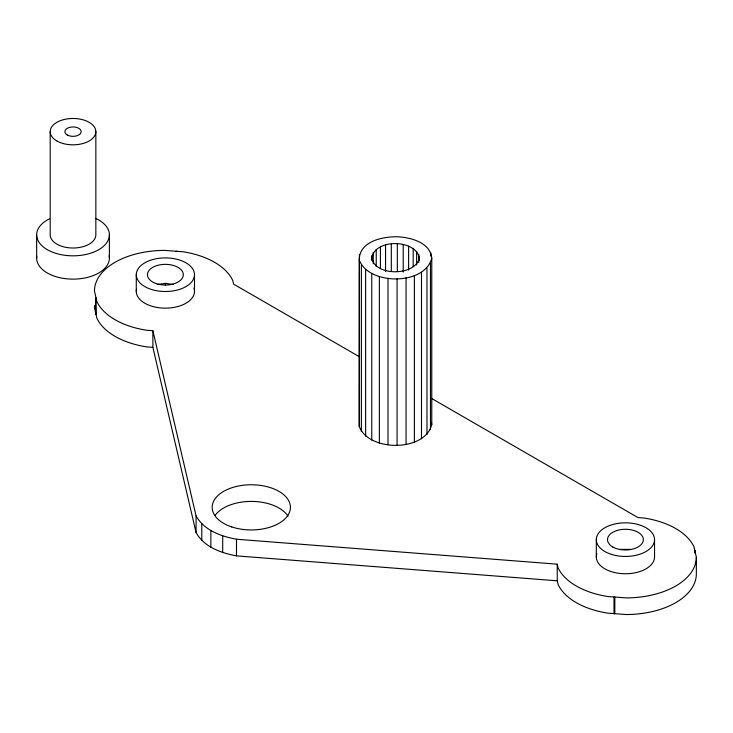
<?xml version="1.0" encoding="UTF-8"?>
<svg xmlns="http://www.w3.org/2000/svg" width="733" height="733" viewBox="0 0 733 733"><rect width="100%" height="100%" fill="white"/><g stroke="black" fill="none" stroke-linecap="round" stroke-linejoin="round"><path stroke-width="1.1" d="M359.262 260.004C359.088 241.139 383.35 236.283 398.303 236.796C411.451 237.694 430.069 242.531 431.774 258.08L431.774 424.499C425.067 452.032 368.672 451.931 359.262 426.423L359.262 260.004C368.672 285.504 425.067 285.613 431.774 258.08M359.262 426.423L359.417 254.736M371.649 255.753C371.897 276.653 415.272 276.79 419.413 257.961C415.428 238.28 371.594 238.537 371.649 260.325M95.629 297.662L95.629 314.31L95.629 297.662L96.041 314.539L96.866 318.159A70.341 40.608 0 0 0 146.609 346.874L152.876 347.35L196.068 532.534C204.159 547.065 221.027 553.003 236.493 555.871L557.236 580.811L558.06 584.43A70.341 40.608 0 0 0 607.804 613.145L626.009 614.529A70.341 40.608 0 0 0 696.35 573.921L696.35 557.282L693.949 546.763A70.341 40.608 0 0 0 644.215 518.048L637.948 517.571L431.801 398.56M176.03 251.245L176.754 251.3M614.071 613.622L614.071 596.983L614.795 597.038L614.795 613.677M694.875 550.804L695.186 552.838M157.494 284.431L165.392 283.369L173.281 284.431M620.365 549.365L630.499 549.365M196.068 532.534L196.068 515.895L152.876 330.711L146.609 330.235A70.341 40.608 0 0 1 96.866 301.52L94.465 291.01A70.341 40.608 0 0 1 164.815 250.393L183.021 251.776A70.341 40.608 0 0 1 232.755 280.501L233.58 284.111L359.454 356.788M196.068 515.895C204.159 530.426 221.027 536.364 236.493 539.231L557.236 564.172L558.06 567.791A70.341 40.608 0 0 0 607.804 596.506L626.009 597.89A70.341 40.608 0 0 0 696.35 557.282M695.186 550.62L694.774 550.382L694.875 553.021M95.95 314.127L94.465 307.649A70.341 40.608 0 0 1 94.566 305.533M431.37 422.41L431.774 424.499M654.542 539.635A29.109 16.804 0 0 1 610.873 554.194A29.109 16.804 0 0 1 610.873 525.085A29.109 16.804 0 0 1 654.542 539.635L654.542 556.943A29.109 16.804 0 0 1 622.574 573.673A29.109 16.804 0 0 1 596.882 553.662M614.474 597.221L614.474 613.86M596.323 539.635L596.323 556.943M557.236 564.172L557.236 580.811M430.784 252.848L430.784 256.266M430.473 263.284L430.473 429.712M426.973 268.15L426.973 434.568M421.493 272.355L421.493 438.774M419.413 257.961L419.413 260.242M418.763 254.507L418.763 262.515M416.637 251.254L416.637 264.979M414.374 275.635L414.374 442.054M413.183 248.405L413.183 266.711M408.611 246.151L408.611 270.175M406.064 277.798L406.064 444.216M403.214 244.611L403.214 272.071M397.323 243.906L397.323 271.366M397.075 278.696L397.075 445.114M391.312 244.062L391.312 271.522M387.995 278.274L387.995 444.693M385.558 245.079L385.558 271.393M380.418 246.893L380.418 268.635M379.373 276.561L379.373 442.989M376.231 249.385L376.231 266.546M373.244 252.399L373.244 263.843M371.759 273.675L371.759 440.093M365.63 269.771L365.63 436.199M361.378 265.117L361.378 431.545M236.493 539.231L236.493 555.871M222.704 535.933L222.704 552.572M210.866 530.692L210.866 547.331M201.786 523.857L201.786 540.496M194.502 274.701A29.118 16.813 0 0 1 150.833 289.26A29.118 16.813 0 0 1 150.833 260.142A29.118 16.813 0 0 1 194.502 274.701L194.502 291.34M165.392 283.369L165.392 285.403M152.876 330.711L152.876 347.35M136.274 274.701L136.274 291.34M109.391 234.587L109.391 257.888M95.849 131.5L95.849 234.679A22.824 13.176 0 0 1 73.282 248.011A22.824 13.176 0 0 1 50.192 234.981L50.192 131.803M36.65 235.073L36.65 258.373M193.943 288.06A29.118 16.813 0 0 1 166.345 308.144A29.118 16.813 0 0 1 136.521 289.15M109.153 255.698A36.375 21 0 0 1 73.437 279.126A36.375 21 0 0 1 36.806 256.174M95.776 218.443A36.375 21 0 0 1 99.853 249.009A36.375 21 0 0 1 46.765 249.357A36.375 21 0 0 1 49.615 218.755M215.136 515.345A39.133 22.595 0 0 1 252.143 501.409A39.133 22.595 0 0 1 288.06 516.27M612.751 546.955A17.94 10.354 0 0 0 642.759 542.319A17.94 10.354 0 0 0 620.787 529.638A17.94 10.354 0 0 0 612.751 546.955M57.064 141.075A22.824 13.176 0 0 0 95.134 134.909A22.824 13.176 0 0 0 66.859 118.957A22.824 13.176 0 0 0 57.064 141.075M67.326 135.019A8.155 4.71 0 0 0 80.923 132.81A8.155 4.71 0 0 0 70.817 127.111A8.155 4.71 0 0 0 67.326 135.019M156.422 283.671A17.94 10.354 0 0 0 183.323 274.701A17.94 10.354 0 0 0 156.422 265.731A17.94 10.354 0 0 0 156.422 283.671M231.72 526.917A39.133 22.595 0 0 0 290.424 507.355A39.133 22.595 0 0 0 231.72 487.784A39.133 22.595 0 0 0 231.72 526.917"/></g></svg>
